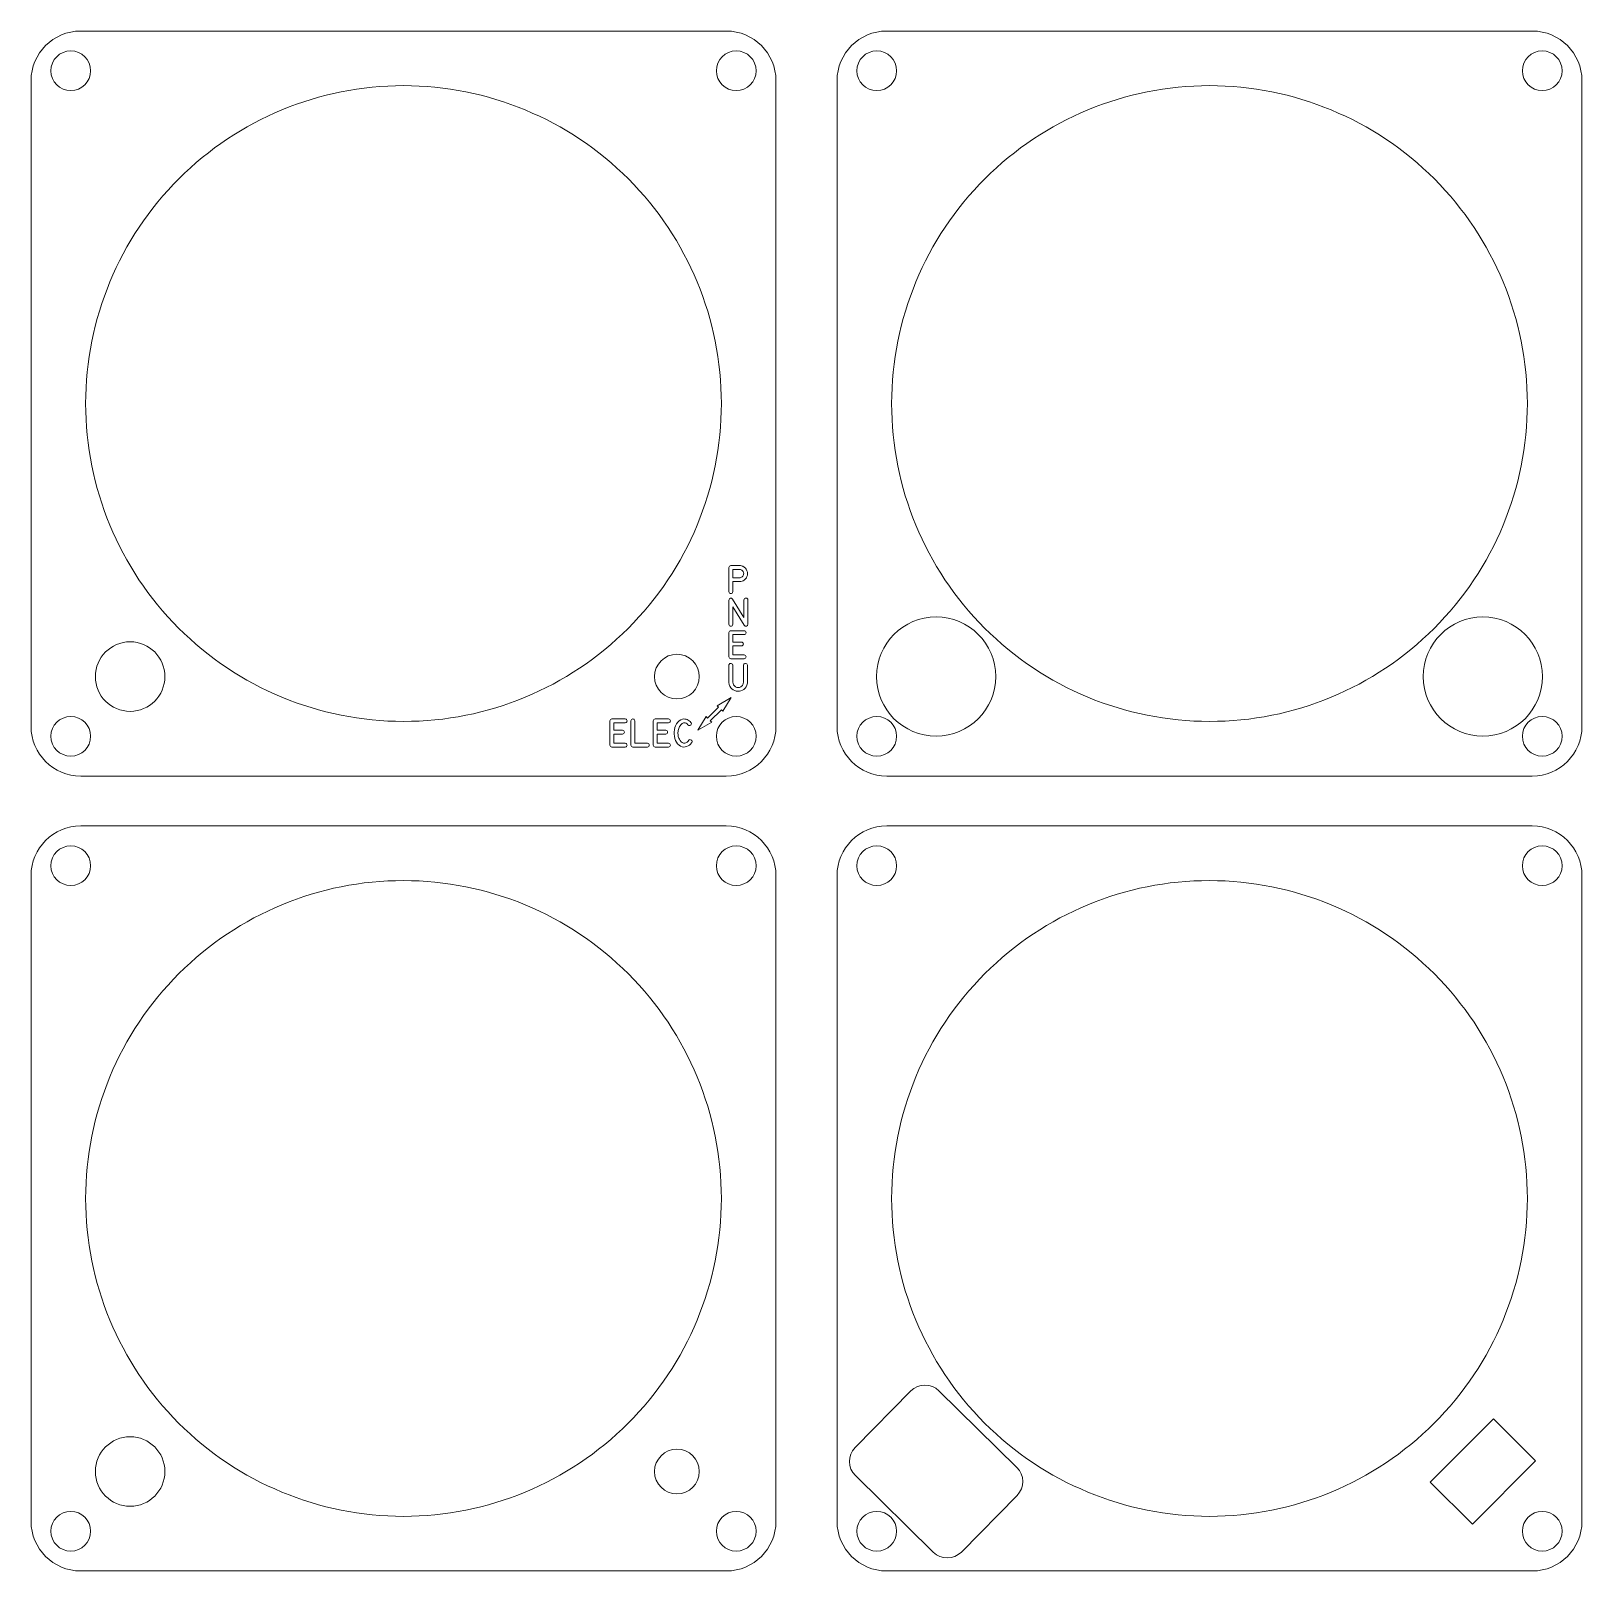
# Model space of a CAD drawing. Header units: millimetres. Extents: x -91 to 65, y -72 to 83.
import ezdxf

# ---------------------------------------------------------------- set-up
doc = ezdxf.new("R2010")
doc.units = ezdxf.units.MM
doc.header["$MEASUREMENT"] = 0
doc.layers.add('Cut', color=7, linetype='Continuous')
doc.layers.add('Engrave', color=7, linetype='Continuous')

msp = doc.modelspace()

# ---------------------------------------------------------------- linework, layer by layer
at = {"layer": 'Cut', "color": 250, "lineweight": 9}
for centre, major_axis, ratio in [((-87.1257, 79.4511), (0, 2), 1), ((-20.1257, 79.4511), (0, 2), 1), ((-5.9826, 79.4511), (0, 2), 1), ((61.0174, 79.4511), (0, 2), 1), ((-0.0045, 18.465), (6.0001, 0), 0.99998333), ((55.0396, 18.465), (6.0001, 0), 0.99998333), ((-81.1477, 18.465), (0, 3.5), 1), ((-26.1036, 18.465), (0, 2.25), 1), ((-87.1257, 12.4511), (0, 2), 1), ((-87.1257, 12.4511), (0, 2), 1), ((-20.1257, 12.4511), (0, 2), 1), ((-5.9826, 12.4511), (0, 2), 1), ((-5.9826, 12.4511), (0, 2), 1), ((61.0174, 12.4511), (0, 2), 1), ((-87.1257, -0.5726), (0, 2), 1), ((-20.1257, -0.5726), (0, 2), 1), ((-5.9826, -0.5726), (0, 2), 1), ((61.0174, -0.5726), (0, 2), 1), ((-81.1477, -61.5587), (0, 3.5), 1), ((-26.1036, -61.5587), (0, 2.25), 1), ((-87.1257, -67.5726), (0, 2), 1), ((-87.1257, -67.5726), (0, 2), 1), ((-20.1257, -67.5726), (0, 2), 1), ((-5.9826, -67.5726), (0, 2), 1), ((-5.9826, -67.5726), (0, 2), 1), ((61.0174, -67.5726), (0, 2), 1)]:
    msp.add_ellipse(centre, major_axis=major_axis, ratio=ratio, dxfattribs=at)
for points in [[(-86.1258, 8.4511), (-86.1258, 8.4511), (-21.1256, 8.4511), (-21.1256, 8.4511), (-21.1256, 8.4511), (-18.3757, 8.4511), (-16.1257, 10.7011), (-16.1257, 13.4512), (-16.1257, 13.4512), (-16.1257, 13.4512), (-16.1257, 78.451), (-16.1257, 78.451), (-16.1257, 78.451), (-16.1257, 81.2011), (-18.3757, 83.4511), (-21.1256, 83.4511), (-21.1256, 83.4511), (-21.1256, 83.4511), (-86.1258, 83.4511), (-86.1258, 83.4511), (-86.1258, 83.4511), (-88.8757, 83.4511), (-91.1257, 81.2011), (-91.1257, 78.451), (-91.1257, 78.451), (-91.1257, 78.451), (-91.1257, 13.4512), (-91.1257, 13.4512), (-91.1257, 13.4512), (-91.1257, 10.7011), (-88.8757, 8.4511), (-86.1258, 8.4511)], [(-4.9827, 8.4511), (-4.9827, 8.4511), (60.0175, 8.4511), (60.0175, 8.4511), (60.0175, 8.4511), (62.7674, 8.4511), (65.0174, 10.7011), (65.0174, 13.4512), (65.0174, 13.4512), (65.0174, 13.4512), (65.0174, 78.451), (65.0174, 78.451), (65.0174, 78.451), (65.0174, 81.2011), (62.7674, 83.4511), (60.0175, 83.4511), (60.0175, 83.4511), (60.0175, 83.4511), (-4.9827, 83.4511), (-4.9827, 83.4511), (-4.9827, 83.4511), (-7.7326, 83.4511), (-9.9826, 81.2011), (-9.9826, 78.451), (-9.9826, 78.451), (-9.9826, 78.451), (-9.9826, 13.4512), (-9.9826, 13.4512), (-9.9826, 13.4512), (-9.9826, 10.7011), (-7.7326, 8.4511), (-4.9827, 8.4511)], [(-53.6257, 13.9512), (-62.118, 13.9565), (-70.2604, 17.3352), (-76.2615, 23.344), (-76.2615, 23.344), (-82.2626, 29.3527), (-85.631, 37.4588), (-85.6256, 45.9511), (-85.6256, 45.9511), (-85.6203, 54.4434), (-82.2416, 62.5857), (-76.2328, 68.5868), (-76.2328, 68.5868), (-70.2241, 74.5879), (-62.118, 77.9563), (-53.6257, 77.951), (-53.6257, 77.951), (-45.1334, 77.9457), (-36.9911, 74.567), (-30.99, 68.5582), (-30.99, 68.5582), (-24.9889, 62.5495), (-21.6205, 54.4434), (-21.6258, 45.9511), (-21.6258, 45.9511), (-21.6312, 37.4588), (-25.0098, 29.3165), (-31.0186, 23.3154), (-31.0186, 23.3154), (-37.0273, 17.3143), (-45.1334, 13.9459), (-53.6257, 13.9512)], [(27.5174, 13.9512), (19.0251, 13.9565), (10.8827, 17.3352), (4.8816, 23.344), (4.8816, 23.344), (-1.1195, 29.3527), (-4.4879, 37.4588), (-4.4825, 45.9511), (-4.4825, 45.9511), (-4.4772, 54.4434), (-1.0985, 62.5857), (4.9103, 68.5868), (4.9103, 68.5868), (10.919, 74.5879), (19.0251, 77.9563), (27.5174, 77.951), (27.5174, 77.951), (36.0097, 77.9457), (44.152, 74.567), (50.1531, 68.5582), (50.1531, 68.5582), (56.1542, 62.5495), (59.5226, 54.4434), (59.5173, 45.9511), (59.5173, 45.9511), (59.5119, 37.4588), (56.1333, 29.3165), (50.1245, 23.3154), (50.1245, 23.3154), (44.1158, 17.3143), (36.0097, 13.9459), (27.5174, 13.9512)], [(-86.1258, -71.5726), (-86.1258, -71.5726), (-21.1256, -71.5726), (-21.1256, -71.5726), (-21.1256, -71.5726), (-18.3757, -71.5726), (-16.1257, -69.3226), (-16.1257, -66.5725), (-16.1257, -66.5725), (-16.1257, -66.5725), (-16.1257, -1.5727), (-16.1257, -1.5727), (-16.1257, -1.5727), (-16.1257, 1.1774), (-18.3757, 3.4274), (-21.1256, 3.4274), (-21.1256, 3.4274), (-21.1256, 3.4274), (-86.1258, 3.4274), (-86.1258, 3.4274), (-86.1258, 3.4274), (-88.8757, 3.4274), (-91.1257, 1.1774), (-91.1257, -1.5727), (-91.1257, -1.5727), (-91.1257, -1.5727), (-91.1257, -66.5725), (-91.1257, -66.5725), (-91.1257, -66.5725), (-91.1257, -69.3226), (-88.8757, -71.5726), (-86.1258, -71.5726)], [(-4.9827, -71.5726), (-4.9827, -71.5726), (60.0175, -71.5726), (60.0175, -71.5726), (60.0175, -71.5726), (62.7674, -71.5726), (65.0174, -69.3226), (65.0174, -66.5725), (65.0174, -66.5725), (65.0174, -66.5725), (65.0174, -1.5727), (65.0174, -1.5727), (65.0174, -1.5727), (65.0174, 1.1774), (62.7674, 3.4274), (60.0175, 3.4274), (60.0175, 3.4274), (60.0175, 3.4274), (-4.9827, 3.4274), (-4.9827, 3.4274), (-4.9827, 3.4274), (-7.7326, 3.4274), (-9.9826, 1.1774), (-9.9826, -1.5727), (-9.9826, -1.5727), (-9.9826, -1.5727), (-9.9826, -66.5725), (-9.9826, -66.5725), (-9.9826, -66.5725), (-9.9826, -69.3226), (-7.7326, -71.5726), (-4.9827, -71.5726)], [(27.5174, -66.0725), (19.0251, -66.0672), (10.8827, -62.6885), (4.8816, -56.6797), (4.8816, -56.6797), (-1.1195, -50.671), (-4.4879, -42.5649), (-4.4825, -34.0726), (-4.4825, -34.0726), (-4.4772, -25.5803), (-1.0985, -17.438), (4.9103, -11.4369), (4.9103, -11.4369), (10.919, -5.4358), (19.0251, -2.0674), (27.5174, -2.0727), (27.5174, -2.0727), (36.0097, -2.078), (44.152, -5.4567), (50.1531, -11.4655), (50.1531, -11.4655), (56.1542, -17.4742), (59.5226, -25.5803), (59.5173, -34.0726), (59.5173, -34.0726), (59.5119, -42.5649), (56.1333, -50.7072), (50.1245, -56.7083), (50.1245, -56.7083), (44.1158, -62.7094), (36.0097, -66.0778), (27.5174, -66.0725)], [(-2.5433, -53.4466), (-2.5433, -53.4466), (-8.1556, -59.1477), (-8.1556, -59.1477), (-8.1556, -59.1477), (-8.9273, -59.9316), (-8.9173, -61.2043), (-8.1334, -61.976), (-8.1334, -61.976), (-8.1334, -61.976), (-0.2944, -69.6929), (-0.2944, -69.6929), (-0.2944, -69.6929), (0.4895, -70.4646), (1.7622, -70.4546), (2.534, -69.6707), (2.534, -69.6707), (2.534, -69.6707), (8.1462, -63.9695), (8.1462, -63.9695), (8.1462, -63.9695), (8.9179, -63.1856), (8.9079, -61.9129), (8.124, -61.1412), (8.124, -61.1412), (8.124, -61.1412), (0.285, -53.4244), (0.285, -53.4244), (0.285, -53.4244), (-0.4989, -52.6527), (-1.7716, -52.6626), (-2.5433, -53.4466)]]:
    msp.add_open_spline(points, degree=3, knots=[0, 0, 0, 0, 0.11111111, 0.11111111, 0.11111111, 0.11111111, 0.22222222, 0.22222222, 0.22222222, 0.22222222, 0.33333333, 0.33333333, 0.33333333, 0.33333333, 0.44444444, 0.44444444, 0.44444444, 0.44444444, 0.55555556, 0.55555556, 0.55555556, 0.55555556, 0.66666667, 0.66666667, 0.66666667, 0.66666667, 0.77777778, 0.77777778, 0.77777778, 0.77777778, 1, 1, 1, 1], dxfattribs=at)
at = {"layer": 'Cut', "lineweight": 9}
msp.add_open_spline([(53.9788, -66.862), (53.9788, -66.862), (60.3428, -60.498), (60.3428, -60.498), (60.3428, -60.498), (60.3428, -60.498), (56.1002, -56.2554), (56.1002, -56.2554), (56.1002, -56.2554), (56.1002, -56.2554), (49.7362, -62.6194), (49.7362, -62.6194), (49.7362, -62.6194), (49.7362, -62.6194), (53.9788, -66.862), (53.9788, -66.862), (53.9788, -66.862), (53.9788, -66.862), (53.9788, -66.862), (53.9788, -66.862)], degree=3, knots=[0, 0, 0, 0, 0.16666667, 0.16666667, 0.16666667, 0.16666667, 0.33333333, 0.33333333, 0.33333333, 0.33333333, 0.5, 0.5, 0.5, 0.5, 0.66666667, 0.66666667, 0.66666667, 0.66666667, 1, 1, 1, 1], dxfattribs=at)
at = {"layer": 'Engrave', "color": 250, "lineweight": 9}
msp.add_ellipse((-20.1257, 12.4511), major_axis=(0, 2), ratio=1, dxfattribs=at)
at = {"layer": 'Engrave', "color": 240, "lineweight": 9}
for points, knots in [([(-19.8015, 29.6436), (-19.8015, 29.6436), (-19.7751, 29.6436), (-19.7751, 29.6436), (-19.7751, 29.6436), (-19.6575, 29.6351), (-19.5493, 29.6088), (-19.4501, 29.5636), (-19.4501, 29.5636), (-19.2601, 29.4747), (-19.1255, 29.328), (-19.0465, 29.1238), (-19.0465, 29.1238), (-18.9675, 28.9202), (-18.9684, 28.7212), (-19.0489, 28.5274), (-19.0489, 28.5274), (-19.1143, 28.3741), (-19.2107, 28.2537), (-19.3386, 28.1671), (-19.3386, 28.1671), (-19.4661, 28.0801), (-19.6119, 28.0317), (-19.7751, 28.0218), (-19.7751, 28.0218), (-19.7751, 28.0218), (-19.8015, 28.0204), (-19.8015, 28.0204), (-19.8015, 28.0204), (-19.8015, 28.0204), (-20.4713, 28.0204), (-20.4713, 28.0204), (-20.4713, 28.0204), (-20.4713, 28.0204), (-20.4713, 27.0157), (-20.4713, 27.0157), (-20.4713, 27.0157), (-20.4877, 26.8863), (-20.5531, 26.8214), (-20.6669, 26.8214), (-20.6669, 26.8214), (-20.7808, 26.8214), (-20.8457, 26.8863), (-20.8612, 27.0157), (-20.8612, 27.0157), (-20.8612, 27.0157), (-20.8612, 29.4507), (-20.8612, 29.4507), (-20.8612, 29.4507), (-20.8476, 29.5646), (-20.7869, 29.629), (-20.6792, 29.6436), (-20.6792, 29.6436), (-20.6792, 29.6436), (-20.6669, 29.6436), (-20.6669, 29.6436), (-20.6669, 29.6436), (-20.6669, 29.6436), (-19.8015, 29.6436), (-19.8015, 29.6436)], [0, 0, 0, 0, 0.0625, 0.0625, 0.0625, 0.0625, 0.125, 0.125, 0.125, 0.125, 0.1875, 0.1875, 0.1875, 0.1875, 0.25, 0.25, 0.25, 0.25, 0.3125, 0.3125, 0.3125, 0.3125, 0.375, 0.375, 0.375, 0.375, 0.4375, 0.4375, 0.4375, 0.4375, 0.5, 0.5, 0.5, 0.5, 0.5625, 0.5625, 0.5625, 0.5625, 0.625, 0.625, 0.625, 0.625, 0.6875, 0.6875, 0.6875, 0.6875, 0.75, 0.75, 0.75, 0.75, 0.8125, 0.8125, 0.8125, 0.8125, 0.875, 0.875, 0.875, 0.875, 1, 1, 1, 1]), ([(-19.8015, 29.2551), (-19.8015, 29.2551), (-20.4713, 29.2551), (-20.4713, 29.2551), (-20.4713, 29.2551), (-20.4713, 29.2551), (-20.4713, 28.4103), (-20.4713, 28.4103), (-20.4713, 28.4103), (-20.4713, 28.4103), (-19.8015, 28.4103), (-19.8015, 28.4103), (-19.8015, 28.4103), (-19.6966, 28.4103), (-19.6044, 28.4451), (-19.5239, 28.5152), (-19.5239, 28.5152), (-19.4435, 28.5848), (-19.3965, 28.6723), (-19.3824, 28.7767), (-19.3824, 28.7767), (-19.3659, 28.9037), (-19.4002, 29.0152), (-19.4844, 29.1111), (-19.4844, 29.1111), (-19.5691, 29.2071), (-19.6749, 29.2551), (-19.8015, 29.2551)], [0, 0, 0, 0, 0.125, 0.125, 0.125, 0.125, 0.25, 0.25, 0.25, 0.25, 0.375, 0.375, 0.375, 0.375, 0.5, 0.5, 0.5, 0.5, 0.625, 0.625, 0.625, 0.625, 0.75, 0.75, 0.75, 0.75, 1, 1, 1, 1]), ([(-18.9581, 23.7287), (-18.9581, 23.6323), (-19.0047, 23.5712), (-19.0978, 23.5448), (-19.0978, 23.5448), (-19.1914, 23.5189), (-19.2634, 23.5462), (-19.3151, 23.6271), (-19.3151, 23.6271), (-19.3151, 23.6271), (-20.4727, 25.4832), (-20.4727, 25.4832), (-20.4727, 25.4832), (-20.4727, 25.4832), (-20.4727, 23.7287), (-20.4727, 23.7287), (-20.4727, 23.7287), (-20.4929, 23.6003), (-20.5578, 23.5359), (-20.6674, 23.5359), (-20.6674, 23.5359), (-20.7775, 23.5359), (-20.8419, 23.6003), (-20.8612, 23.7287), (-20.8612, 23.7287), (-20.8612, 23.7287), (-20.8612, 26.1624), (-20.8612, 26.1624), (-20.8612, 26.1624), (-20.8476, 26.2579), (-20.7986, 26.3209), (-20.7144, 26.3515), (-20.7144, 26.3515), (-20.6302, 26.3816), (-20.5602, 26.3529), (-20.5042, 26.2659), (-20.5042, 26.2659), (-20.5042, 26.2659), (-19.3466, 24.407), (-19.3466, 24.407), (-19.3466, 24.407), (-19.3466, 24.407), (-19.3466, 26.1624), (-19.3466, 26.1624), (-19.3466, 26.1624), (-19.3292, 26.2936), (-19.2624, 26.359), (-19.1462, 26.3576), (-19.1462, 26.3576), (-19.0301, 26.3562), (-18.9675, 26.2913), (-18.9581, 26.1624), (-18.9581, 26.1624), (-18.9581, 26.1624), (-18.9581, 23.7287), (-18.9581, 23.7287)], [0, 0, 0, 0, 0.06666667, 0.06666667, 0.06666667, 0.06666667, 0.13333333, 0.13333333, 0.13333333, 0.13333333, 0.2, 0.2, 0.2, 0.2, 0.26666667, 0.26666667, 0.26666667, 0.26666667, 0.33333333, 0.33333333, 0.33333333, 0.33333333, 0.4, 0.4, 0.4, 0.4, 0.46666667, 0.46666667, 0.46666667, 0.46666667, 0.53333333, 0.53333333, 0.53333333, 0.53333333, 0.6, 0.6, 0.6, 0.6, 0.66666667, 0.66666667, 0.66666667, 0.66666667, 0.73333333, 0.73333333, 0.73333333, 0.73333333, 0.8, 0.8, 0.8, 0.8, 0.86666667, 0.86666667, 0.86666667, 0.86666667, 1, 1, 1, 1]), ([(-19.3316, 22.6939), (-19.3316, 22.6939), (-20.4741, 22.6939), (-20.4741, 22.6939), (-20.4741, 22.6939), (-20.4741, 22.6939), (-20.4741, 21.9399), (-20.4741, 21.9399), (-20.4741, 21.9399), (-20.4741, 21.9399), (-19.603, 21.9399), (-19.603, 21.9399), (-19.603, 21.9399), (-19.4727, 21.9206), (-19.4078, 21.8552), (-19.4082, 21.7438), (-19.4082, 21.7438), (-19.4087, 21.6318), (-19.4736, 21.5669), (-19.603, 21.5486), (-19.603, 21.5486), (-19.603, 21.5486), (-20.4741, 21.5486), (-20.4741, 21.5486), (-20.4741, 21.5486), (-20.4741, 21.5486), (-20.4741, 20.6431), (-20.4741, 20.6431), (-20.4741, 20.6431), (-20.4741, 20.6431), (-19.3316, 20.6431), (-19.3316, 20.6431), (-19.3316, 20.6431), (-19.2022, 20.6238), (-19.1373, 20.5594), (-19.1373, 20.4489), (-19.1373, 20.4489), (-19.1373, 20.3388), (-19.2022, 20.2743), (-19.3316, 20.256), (-19.3316, 20.256), (-19.3316, 20.256), (-20.6655, 20.256), (-20.6655, 20.256), (-20.6655, 20.256), (-20.7803, 20.2706), (-20.8457, 20.336), (-20.8612, 20.4517), (-20.8612, 20.4517), (-20.8612, 20.4517), (-20.8612, 22.8853), (-20.8612, 22.8853), (-20.8612, 22.8853), (-20.8438, 23.0067), (-20.7784, 23.0707), (-20.6655, 23.0782), (-20.6655, 23.0782), (-20.6655, 23.0782), (-19.3316, 23.0782), (-19.3316, 23.0782), (-19.3316, 23.0782), (-19.2022, 23.0683), (-19.1373, 23.0034), (-19.1378, 22.8844), (-19.1378, 22.8844), (-19.1382, 22.7654), (-19.2032, 22.7019), (-19.3316, 22.6939)], [0, 0, 0, 0, 0.05555556, 0.05555556, 0.05555556, 0.05555556, 0.11111111, 0.11111111, 0.11111111, 0.11111111, 0.16666667, 0.16666667, 0.16666667, 0.16666667, 0.22222222, 0.22222222, 0.22222222, 0.22222222, 0.27777778, 0.27777778, 0.27777778, 0.27777778, 0.33333333, 0.33333333, 0.33333333, 0.33333333, 0.38888889, 0.38888889, 0.38888889, 0.38888889, 0.44444444, 0.44444444, 0.44444444, 0.44444444, 0.5, 0.5, 0.5, 0.5, 0.55555556, 0.55555556, 0.55555556, 0.55555556, 0.61111111, 0.61111111, 0.61111111, 0.61111111, 0.66666667, 0.66666667, 0.66666667, 0.66666667, 0.72222222, 0.72222222, 0.72222222, 0.72222222, 0.77777778, 0.77777778, 0.77777778, 0.77777778, 0.83333333, 0.83333333, 0.83333333, 0.83333333, 0.88888889, 0.88888889, 0.88888889, 0.88888889, 1, 1, 1, 1]), ([(-19.0037, 17.9037), (-19.0037, 17.9037), (-19.0037, 17.8759), (-19.0037, 17.8759), (-19.0037, 17.8759), (-19.0065, 17.8298), (-19.0084, 17.8026), (-19.0089, 17.7931), (-19.0089, 17.7931), (-19.0475, 17.5123), (-19.1632, 17.3049), (-19.3551, 17.1709), (-19.3551, 17.1709), (-19.547, 17.0373), (-19.7521, 16.9747), (-19.9694, 16.9836), (-19.9694, 16.9836), (-20.1872, 16.9926), (-20.3866, 17.0716), (-20.5668, 17.2212), (-20.5668, 17.2212), (-20.7474, 17.3712), (-20.8457, 17.5895), (-20.8612, 17.8759), (-20.8612, 17.8759), (-20.8612, 17.8759), (-20.8612, 17.9037), (-20.8612, 17.9037), (-20.8612, 17.9037), (-20.8612, 17.9037), (-20.8612, 19.6026), (-20.8612, 19.6026), (-20.8612, 19.6026), (-20.8612, 19.6299), (-20.856, 19.6549), (-20.8461, 19.677), (-20.8461, 19.677), (-20.8019, 19.7734), (-20.7286, 19.8115), (-20.626, 19.7913), (-20.626, 19.7913), (-20.5239, 19.771), (-20.4727, 19.708), (-20.4727, 19.6026), (-20.4727, 19.6026), (-20.4727, 19.6026), (-20.4727, 17.9037), (-20.4727, 17.9037), (-20.4727, 17.9037), (-20.459, 17.692), (-20.3659, 17.534), (-20.1937, 17.4296), (-20.1937, 17.4296), (-20.0211, 17.3247), (-19.84, 17.3294), (-19.65, 17.4432), (-19.65, 17.4432), (-19.5644, 17.4935), (-19.5018, 17.5589), (-19.4619, 17.6389), (-19.4619, 17.6389), (-19.4219, 17.7188), (-19.3984, 17.8073), (-19.3908, 17.9037), (-19.3908, 17.9037), (-19.3908, 17.9037), (-19.3908, 19.6026), (-19.3908, 19.6026), (-19.3908, 19.6026), (-19.3908, 19.6191), (-19.3899, 19.6313), (-19.388, 19.6398), (-19.388, 19.6398), (-19.3668, 19.7527), (-19.2977, 19.804), (-19.1801, 19.7927), (-19.1801, 19.7927), (-19.0625, 19.7819), (-19.0037, 19.7184), (-19.0037, 19.6026), (-19.0037, 19.6026), (-19.0037, 19.6026), (-19.0037, 17.9037), (-19.0037, 17.9037)], [0, 0, 0, 0, 0.04545455, 0.04545455, 0.04545455, 0.04545455, 0.09090909, 0.09090909, 0.09090909, 0.09090909, 0.13636364, 0.13636364, 0.13636364, 0.13636364, 0.18181818, 0.18181818, 0.18181818, 0.18181818, 0.22727273, 0.22727273, 0.22727273, 0.22727273, 0.27272727, 0.27272727, 0.27272727, 0.27272727, 0.31818182, 0.31818182, 0.31818182, 0.31818182, 0.36363636, 0.36363636, 0.36363636, 0.36363636, 0.40909091, 0.40909091, 0.40909091, 0.40909091, 0.45454545, 0.45454545, 0.45454545, 0.45454545, 0.5, 0.5, 0.5, 0.5, 0.54545455, 0.54545455, 0.54545455, 0.54545455, 0.59090909, 0.59090909, 0.59090909, 0.59090909, 0.63636364, 0.63636364, 0.63636364, 0.63636364, 0.68181818, 0.68181818, 0.68181818, 0.68181818, 0.72727273, 0.72727273, 0.72727273, 0.72727273, 0.77272727, 0.77272727, 0.77272727, 0.77272727, 0.81818182, 0.81818182, 0.81818182, 0.81818182, 0.86363636, 0.86363636, 0.86363636, 0.86363636, 0.90909091, 0.90909091, 0.90909091, 0.90909091, 1, 1, 1, 1]), ([(-22.7369, 14.0115), (-22.7369, 14.0115), (-21.6229, 15.1098), (-21.6229, 15.1098), (-21.6229, 15.1098), (-21.6229, 15.1098), (-21.4848, 14.9698), (-21.4848, 14.9698), (-21.4848, 14.9698), (-21.4848, 14.9698), (-20.6468, 16.3482), (-20.6468, 16.3482), (-20.6468, 16.3482), (-20.6468, 16.3482), (-22.0369, 15.5298), (-22.0369, 15.5298), (-22.0369, 15.5298), (-22.0369, 15.5298), (-21.8989, 15.3898), (-21.8989, 15.3898), (-21.8989, 15.3898), (-21.8989, 15.3898), (-23.0129, 14.2915), (-23.0129, 14.2915), (-23.0129, 14.2915), (-23.0129, 14.2915), (-23.151, 14.4315), (-23.151, 14.4315), (-23.151, 14.4315), (-23.151, 14.4315), (-23.989, 13.0531), (-23.989, 13.0531), (-23.989, 13.0531), (-23.989, 13.0531), (-22.5989, 13.8715), (-22.5989, 13.8715), (-22.5989, 13.8715), (-22.5989, 13.8715), (-22.7369, 14.0115), (-22.7369, 14.0115)], [0, 0, 0, 0, 0.09090909, 0.09090909, 0.09090909, 0.09090909, 0.18181818, 0.18181818, 0.18181818, 0.18181818, 0.27272727, 0.27272727, 0.27272727, 0.27272727, 0.36363636, 0.36363636, 0.36363636, 0.36363636, 0.45454545, 0.45454545, 0.45454545, 0.45454545, 0.54545455, 0.54545455, 0.54545455, 0.54545455, 0.63636364, 0.63636364, 0.63636364, 0.63636364, 0.72727273, 0.72727273, 0.72727273, 0.72727273, 0.81818182, 0.81818182, 0.81818182, 0.81818182, 1, 1, 1, 1]), ([(-31.3088, 13.8119), (-31.3088, 13.8119), (-32.4513, 13.8119), (-32.4513, 13.8119), (-32.4513, 13.8119), (-32.4513, 13.8119), (-32.4513, 13.0579), (-32.4513, 13.0579), (-32.4513, 13.0579), (-32.4513, 13.0579), (-31.5802, 13.0579), (-31.5802, 13.0579), (-31.5802, 13.0579), (-31.4499, 13.0386), (-31.385, 12.9732), (-31.3854, 12.8618), (-31.3854, 12.8618), (-31.3859, 12.7498), (-31.4508, 12.6849), (-31.5802, 12.6666), (-31.5802, 12.6666), (-31.5802, 12.6666), (-32.4513, 12.6666), (-32.4513, 12.6666), (-32.4513, 12.6666), (-32.4513, 12.6666), (-32.4513, 11.7611), (-32.4513, 11.7611), (-32.4513, 11.7611), (-32.4513, 11.7611), (-31.3088, 11.7611), (-31.3088, 11.7611), (-31.3088, 11.7611), (-31.1794, 11.7418), (-31.1145, 11.6774), (-31.1145, 11.5669), (-31.1145, 11.5669), (-31.1145, 11.4568), (-31.1794, 11.3923), (-31.3088, 11.374), (-31.3088, 11.374), (-31.3088, 11.374), (-32.6427, 11.374), (-32.6427, 11.374), (-32.6427, 11.374), (-32.7575, 11.3886), (-32.8229, 11.454), (-32.8384, 11.5697), (-32.8384, 11.5697), (-32.8384, 11.5697), (-32.8384, 14.0033), (-32.8384, 14.0033), (-32.8384, 14.0033), (-32.821, 14.1247), (-32.7556, 14.1887), (-32.6427, 14.1962), (-32.6427, 14.1962), (-32.6427, 14.1962), (-31.3088, 14.1962), (-31.3088, 14.1962), (-31.3088, 14.1962), (-31.1794, 14.1863), (-31.1145, 14.1214), (-31.115, 14.0024), (-31.115, 14.0024), (-31.1154, 13.8834), (-31.1804, 13.8199), (-31.3088, 13.8119)], [0, 0, 0, 0, 0.05555556, 0.05555556, 0.05555556, 0.05555556, 0.11111111, 0.11111111, 0.11111111, 0.11111111, 0.16666667, 0.16666667, 0.16666667, 0.16666667, 0.22222222, 0.22222222, 0.22222222, 0.22222222, 0.27777778, 0.27777778, 0.27777778, 0.27777778, 0.33333333, 0.33333333, 0.33333333, 0.33333333, 0.38888889, 0.38888889, 0.38888889, 0.38888889, 0.44444444, 0.44444444, 0.44444444, 0.44444444, 0.5, 0.5, 0.5, 0.5, 0.55555556, 0.55555556, 0.55555556, 0.55555556, 0.61111111, 0.61111111, 0.61111111, 0.61111111, 0.66666667, 0.66666667, 0.66666667, 0.66666667, 0.72222222, 0.72222222, 0.72222222, 0.72222222, 0.77777778, 0.77777778, 0.77777778, 0.77777778, 0.83333333, 0.83333333, 0.83333333, 0.83333333, 0.88888889, 0.88888889, 0.88888889, 0.88888889, 1, 1, 1, 1]), ([(-30.5359, 11.3726), (-30.6488, 11.3801), (-30.7142, 11.4436), (-30.7316, 11.564), (-30.7316, 11.564), (-30.7316, 11.564), (-30.7316, 14.0005), (-30.7316, 14.0005), (-30.7316, 14.0005), (-30.7123, 14.1327), (-30.6451, 14.1976), (-30.5303, 14.1957), (-30.5303, 14.1957), (-30.4155, 14.1934), (-30.353, 14.128), (-30.3431, 14.0005), (-30.3431, 14.0005), (-30.3431, 14.0005), (-30.3431, 11.7573), (-30.3431, 11.7573), (-30.3431, 11.7573), (-30.3431, 11.7573), (-29.0712, 11.7583), (-29.0712, 11.7583), (-29.0712, 11.7583), (-28.9404, 11.7437), (-28.876, 11.6779), (-28.8774, 11.5607), (-28.8774, 11.5607), (-28.8788, 11.4436), (-28.9437, 11.3811), (-29.0726, 11.3726), (-29.0726, 11.3726), (-29.0726, 11.3726), (-30.5359, 11.3726), (-30.5359, 11.3726)], [0, 0, 0, 0, 0.1, 0.1, 0.1, 0.1, 0.2, 0.2, 0.2, 0.2, 0.3, 0.3, 0.3, 0.3, 0.4, 0.4, 0.4, 0.4, 0.5, 0.5, 0.5, 0.5, 0.6, 0.6, 0.6, 0.6, 0.7, 0.7, 0.7, 0.7, 0.8, 0.8, 0.8, 0.8, 1, 1, 1, 1]), ([(-26.956, 13.8119), (-26.956, 13.8119), (-28.0985, 13.8119), (-28.0985, 13.8119), (-28.0985, 13.8119), (-28.0985, 13.8119), (-28.0985, 13.0579), (-28.0985, 13.0579), (-28.0985, 13.0579), (-28.0985, 13.0579), (-27.2274, 13.0579), (-27.2274, 13.0579), (-27.2274, 13.0579), (-27.0971, 13.0386), (-27.0322, 12.9732), (-27.0326, 12.8618), (-27.0326, 12.8618), (-27.0331, 12.7498), (-27.098, 12.6849), (-27.2274, 12.6666), (-27.2274, 12.6666), (-27.2274, 12.6666), (-28.0985, 12.6666), (-28.0985, 12.6666), (-28.0985, 12.6666), (-28.0985, 12.6666), (-28.0985, 11.7611), (-28.0985, 11.7611), (-28.0985, 11.7611), (-28.0985, 11.7611), (-26.956, 11.7611), (-26.956, 11.7611), (-26.956, 11.7611), (-26.8266, 11.7418), (-26.7617, 11.6774), (-26.7617, 11.5669), (-26.7617, 11.5669), (-26.7617, 11.4568), (-26.8266, 11.3923), (-26.956, 11.374), (-26.956, 11.374), (-26.956, 11.374), (-28.2899, 11.374), (-28.2899, 11.374), (-28.2899, 11.374), (-28.4047, 11.3886), (-28.4701, 11.454), (-28.4856, 11.5697), (-28.4856, 11.5697), (-28.4856, 11.5697), (-28.4856, 14.0033), (-28.4856, 14.0033), (-28.4856, 14.0033), (-28.4682, 14.1247), (-28.4028, 14.1887), (-28.2899, 14.1962), (-28.2899, 14.1962), (-28.2899, 14.1962), (-26.956, 14.1962), (-26.956, 14.1962), (-26.956, 14.1962), (-26.8266, 14.1863), (-26.7617, 14.1214), (-26.7622, 14.0024), (-26.7622, 14.0024), (-26.7626, 13.8834), (-26.8276, 13.8199), (-26.956, 13.8119)], [0, 0, 0, 0, 0.05555556, 0.05555556, 0.05555556, 0.05555556, 0.11111111, 0.11111111, 0.11111111, 0.11111111, 0.16666667, 0.16666667, 0.16666667, 0.16666667, 0.22222222, 0.22222222, 0.22222222, 0.22222222, 0.27777778, 0.27777778, 0.27777778, 0.27777778, 0.33333333, 0.33333333, 0.33333333, 0.33333333, 0.38888889, 0.38888889, 0.38888889, 0.38888889, 0.44444444, 0.44444444, 0.44444444, 0.44444444, 0.5, 0.5, 0.5, 0.5, 0.55555556, 0.55555556, 0.55555556, 0.55555556, 0.61111111, 0.61111111, 0.61111111, 0.61111111, 0.66666667, 0.66666667, 0.66666667, 0.66666667, 0.72222222, 0.72222222, 0.72222222, 0.72222222, 0.77777778, 0.77777778, 0.77777778, 0.77777778, 0.83333333, 0.83333333, 0.83333333, 0.83333333, 0.88888889, 0.88888889, 0.88888889, 0.88888889, 1, 1, 1, 1]), ([(-24.6041, 11.8152), (-24.6041, 11.8152), (-24.6163, 11.7969), (-24.6163, 11.7969), (-24.6163, 11.7969), (-24.6192, 11.7936), (-24.6215, 11.7903), (-24.6234, 11.7875), (-24.6234, 11.7875), (-24.6248, 11.7846), (-24.6267, 11.7818), (-24.6286, 11.779), (-24.6286, 11.779), (-24.7546, 11.6092), (-24.9197, 11.4883), (-25.1243, 11.4159), (-25.1243, 11.4159), (-25.3285, 11.3439), (-25.5298, 11.3571), (-25.7283, 11.4554), (-25.7283, 11.4554), (-25.9588, 11.5701), (-26.1281, 11.7649), (-26.2363, 12.0396), (-26.2363, 12.0396), (-26.344, 12.3143), (-26.3906, 12.5998), (-26.3755, 12.8961), (-26.3755, 12.8961), (-26.36, 13.1924), (-26.2819, 13.4643), (-26.1413, 13.7127), (-26.1413, 13.7127), (-26.0002, 13.9605), (-25.7955, 14.1158), (-25.527, 14.1783), (-25.527, 14.1783), (-25.3727, 14.2141), (-25.2189, 14.199), (-25.0655, 14.1336), (-25.0655, 14.1336), (-24.9122, 14.0678), (-24.7861, 13.9756), (-24.6878, 13.8571), (-24.6878, 13.8571), (-24.6869, 13.8571), (-24.6845, 13.8542), (-24.6812, 13.8477), (-24.6812, 13.8477), (-24.6389, 13.7926), (-24.63, 13.7319), (-24.6549, 13.6666), (-24.6549, 13.6666), (-24.6798, 13.6007), (-24.725, 13.5598), (-24.7913, 13.5429), (-24.7913, 13.5429), (-24.8619, 13.5245), (-24.9272, 13.5457), (-24.987, 13.6064), (-24.987, 13.6064), (-25.1102, 13.7498), (-25.2288, 13.8185), (-25.3426, 13.8133), (-25.3426, 13.8133), (-25.4564, 13.8077), (-25.5585, 13.7606), (-25.6483, 13.6727), (-25.6483, 13.6727), (-25.7386, 13.5843), (-25.8134, 13.4714), (-25.8732, 13.3335), (-25.8732, 13.3335), (-25.9329, 13.1957), (-25.9696, 13.0668), (-25.9832, 12.9464), (-25.9832, 12.9464), (-25.9997, 12.8124), (-25.9983, 12.6774), (-25.9785, 12.5419), (-25.9785, 12.5419), (-25.9588, 12.4065), (-25.9174, 12.279), (-25.8539, 12.1595), (-25.8539, 12.1595), (-25.7433, 11.9502), (-25.6046, 11.819), (-25.4371, 11.7663), (-25.4371, 11.7663), (-25.2692, 11.7131), (-25.1055, 11.7936), (-24.9456, 12.0066), (-24.9456, 12.0066), (-24.9381, 12.0156), (-24.9296, 12.0278), (-24.9193, 12.0424), (-24.9193, 12.0424), (-24.8332, 12.1379), (-24.7419, 12.1478), (-24.646, 12.072), (-24.646, 12.072), (-24.55, 11.9963), (-24.5359, 11.9107), (-24.6041, 11.8152)], [0, 0, 0, 0, 0.03703704, 0.03703704, 0.03703704, 0.03703704, 0.07407407, 0.07407407, 0.07407407, 0.07407407, 0.11111111, 0.11111111, 0.11111111, 0.11111111, 0.14814815, 0.14814815, 0.14814815, 0.14814815, 0.18518519, 0.18518519, 0.18518519, 0.18518519, 0.22222222, 0.22222222, 0.22222222, 0.22222222, 0.25925926, 0.25925926, 0.25925926, 0.25925926, 0.2962963, 0.2962963, 0.2962963, 0.2962963, 0.33333333, 0.33333333, 0.33333333, 0.33333333, 0.37037037, 0.37037037, 0.37037037, 0.37037037, 0.40740741, 0.40740741, 0.40740741, 0.40740741, 0.44444444, 0.44444444, 0.44444444, 0.44444444, 0.48148148, 0.48148148, 0.48148148, 0.48148148, 0.51851852, 0.51851852, 0.51851852, 0.51851852, 0.55555556, 0.55555556, 0.55555556, 0.55555556, 0.59259259, 0.59259259, 0.59259259, 0.59259259, 0.62962963, 0.62962963, 0.62962963, 0.62962963, 0.66666667, 0.66666667, 0.66666667, 0.66666667, 0.7037037, 0.7037037, 0.7037037, 0.7037037, 0.74074074, 0.74074074, 0.74074074, 0.74074074, 0.77777778, 0.77777778, 0.77777778, 0.77777778, 0.81481481, 0.81481481, 0.81481481, 0.81481481, 0.85185185, 0.85185185, 0.85185185, 0.85185185, 0.88888889, 0.88888889, 0.88888889, 0.88888889, 0.92592593, 0.92592593, 0.92592593, 0.92592593, 1, 1, 1, 1]), ([(-53.6257, -66.0725), (-62.118, -66.0672), (-70.2604, -62.6885), (-76.2615, -56.6797), (-76.2615, -56.6797), (-82.2626, -50.671), (-85.631, -42.5649), (-85.6256, -34.0726), (-85.6256, -34.0726), (-85.6203, -25.5803), (-82.2416, -17.438), (-76.2328, -11.4369), (-76.2328, -11.4369), (-70.2241, -5.4358), (-62.118, -2.0674), (-53.6257, -2.0727), (-53.6257, -2.0727), (-45.1334, -2.078), (-36.9911, -5.4567), (-30.99, -11.4655), (-30.99, -11.4655), (-24.9889, -17.4742), (-21.6205, -25.5803), (-21.6258, -34.0726), (-21.6258, -34.0726), (-21.6312, -42.5649), (-25.0098, -50.7072), (-31.0186, -56.7083), (-31.0186, -56.7083), (-37.0273, -62.7094), (-45.1334, -66.0778), (-53.6257, -66.0725)], [0, 0, 0, 0, 0.11111111, 0.11111111, 0.11111111, 0.11111111, 0.22222222, 0.22222222, 0.22222222, 0.22222222, 0.33333333, 0.33333333, 0.33333333, 0.33333333, 0.44444444, 0.44444444, 0.44444444, 0.44444444, 0.55555556, 0.55555556, 0.55555556, 0.55555556, 0.66666667, 0.66666667, 0.66666667, 0.66666667, 0.77777778, 0.77777778, 0.77777778, 0.77777778, 1, 1, 1, 1])]:
    msp.add_open_spline(points, degree=3, knots=knots, dxfattribs=at)

doc.saveas('drawing.dxf')
